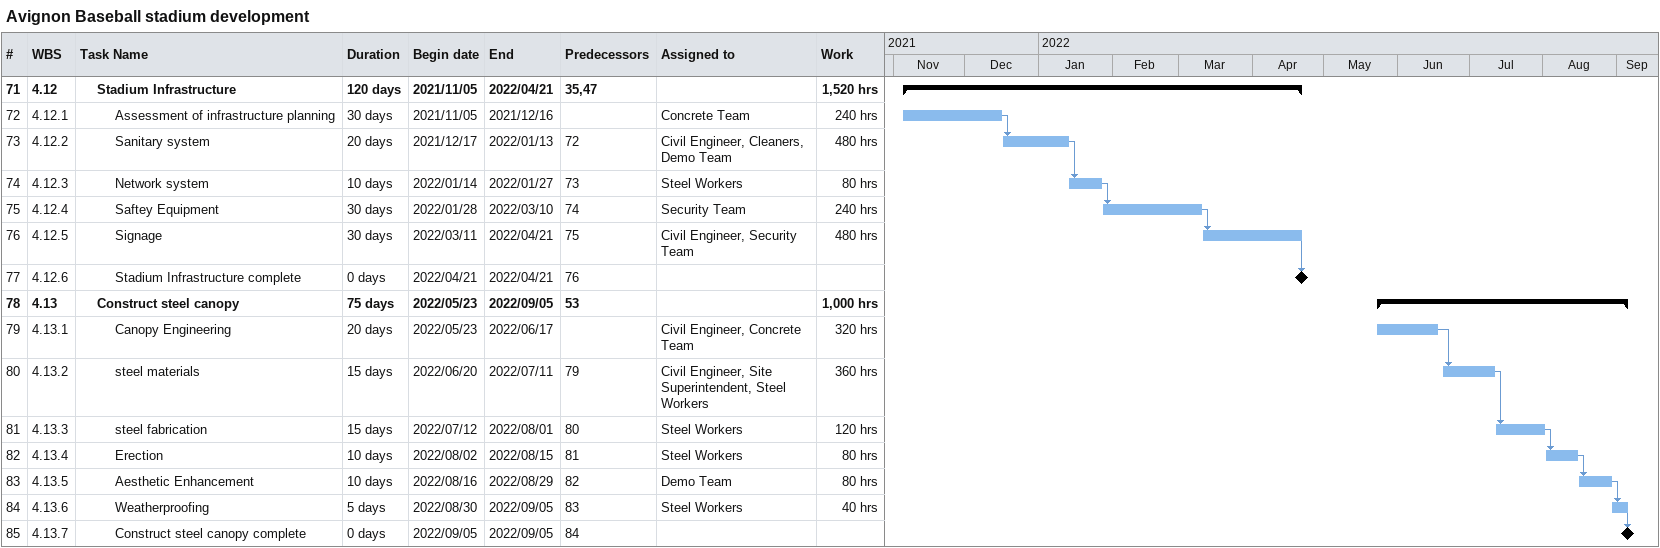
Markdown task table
Avignon Baseball stadium development

| ID | WBS | Task | Duration | Start | Finish | Predecessors | Resources | Work (h) |
|---|---|---|---|---|---|---|---|---|
| 71 | 4.12 | **Stadium Infrastructure** | 120d | 2021-11-05 | 2022-04-21 | 35, 47 |  | 1520 |
| 72 | 4.12.1 | Assessment of infrastructure planning | 30d | 2021-11-05 | 2021-12-16 |  | Concrete Team | 240 |
| 73 | 4.12.2 | Sanitary system | 20d | 2021-12-17 | 2022-01-13 | 72 | Civil Engineer, Cleaners, Demo Team | 480 |
| 74 | 4.12.3 | Network system | 10d | 2022-01-14 | 2022-01-27 | 73 | Steel Workers | 80 |
| 75 | 4.12.4 | Saftey Equipment | 30d | 2022-01-28 | 2022-03-10 | 74 | Security Team | 240 |
| 76 | 4.12.5 | Signage | 30d | 2022-03-11 | 2022-04-21 | 75 | Civil Engineer, Security Team | 480 |
| 77 | 4.12.6 | Stadium Infrastructure complete | 0d | 2022-04-21 | 2022-04-21 | 76 |  |  |
| 78 | 4.13 | **Construct steel canopy** | 75d | 2022-05-23 | 2022-09-05 | 53 |  | 1000 |
| 79 | 4.13.1 | Canopy Engineering | 20d | 2022-05-23 | 2022-06-17 |  | Civil Engineer, Concrete Team | 320 |
| 80 | 4.13.2 | steel materials | 15d | 2022-06-20 | 2022-07-11 | 79 | Civil Engineer, Site Superintendent, Steel Workers | 360 |
| 81 | 4.13.3 | steel fabrication | 15d | 2022-07-12 | 2022-08-01 | 80 | Steel Workers | 120 |
| 82 | 4.13.4 | Erection | 10d | 2022-08-02 | 2022-08-15 | 81 | Steel Workers | 80 |
| 83 | 4.13.5 | Aesthetic Enhancement | 10d | 2022-08-16 | 2022-08-29 | 82 | Demo Team | 80 |
| 84 | 4.13.6 | Weatherproofing | 5d | 2022-08-30 | 2022-09-05 | 83 | Steel Workers | 40 |
| 85 | 4.13.7 | Construct steel canopy complete | 0d | 2022-09-05 | 2022-09-05 | 84 |  |  |
